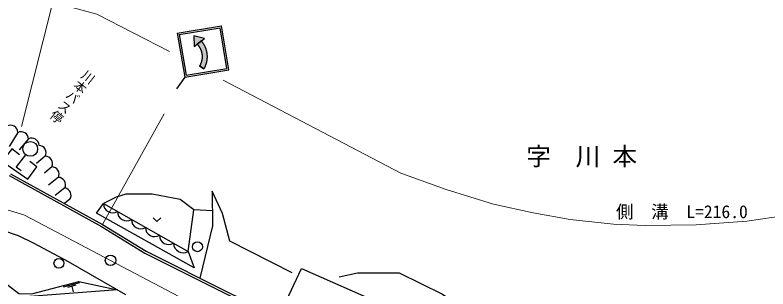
# Model space of a CAD drawing. Units: millimetres, scale not verified. Extents: x 40000 to 680000, y 20000 to 380000.
# Drawn here: x 149796 to 256710, y 280750 to 319678 of the extents above; entities that cross this region are included whole.
import ezdxf
from ezdxf.enums import TextEntityAlignment as Align

# ---------------------------------------------------------------- set-up
doc = ezdxf.new("R2010")
doc.units = ezdxf.units.MM
doc.header["$LTSCALE"] = 1000
doc.linetypes.add('CHAIN', pattern=[18.5, 12, -1.5, 3.5, -1.5])
for name, color, linetype, lineweight in [('M-BGD', 7, 'Continuous', 25), ('M-BMK', 2, 'CHAIN', 13), ('M-BMK-SRVR', 3, 'Continuous', 25), ('M-STR-HTXT', 7, 'Continuous', 13), ('M-STR-STRC', 7, 'Continuous', 25)]:
    doc.layers.add(name, color=color, linetype=linetype, lineweight=lineweight)
doc.layers.add('M-BMK-HTXT', color=7, linetype='Continuous')
doc.styles.add('@ＭＳ ゴシック', font='')
doc.styles.add('ＭＳ ゴシック', font='')
doc.styles.get('@ＭＳ ゴシック').set_extended_font_data('@MS Gothic')
doc.styles.get('ＭＳ ゴシック').set_extended_font_data('MS Gothic')

msp = doc.modelspace()

# ---------------------------------------------------------------- hatches: boundary and pattern name
at = {"layer": 'M-STR-STRC'}
for points in [[(176690, 316323), (175165, 316716), (175221, 315222), (175657, 315549), (176253, 315996)], [(175691, 315513), (175721, 315479), (175750, 315445), (175779, 315410), (175807, 315375), (175835, 315339), (175862, 315303), (175888, 315267), (175914, 315230), (175939, 315192), (175964, 315154), (175987, 315116), (176010, 315077), (176033, 315038), (176055, 314998), (176076, 314958), (176096, 314918), (176115, 314877), (176134, 314837), (176153, 314795), (176170, 314754), (176187, 314712), (176203, 314670), (176218, 314627), (176233, 314584), (176246, 314541), (176259, 314498), (176272, 314455), (176283, 314411), (176294, 314367), (176304, 314323), (176313, 314279), (176322, 314235), (176329, 314190), (176336, 314146), (176342, 314101), (176348, 314056), (176352, 314011), (176356, 313966), (176359, 313921), (176361, 313876), (176363, 313831), (176363, 313786), (176363, 313741), (176362, 313696), (176360, 313651), (176358, 313606), (176354, 313561), (176350, 313516), (176345, 313471), (176340, 313426), (176333, 313381), (176326, 313337), (176318, 313292), (176309, 313248), (176300, 313204), (176289, 313160), (176278, 313116), (176266, 313073), (176254, 313029), (176241, 312986), (176226, 312944), (176212, 312901), (176196, 312859), (176180, 312817), (176163, 312775), (176145, 312733), (176126, 312692), (176107, 312651), (176087, 312611), (176066, 312571), (176045, 312531), (176023, 312492), (176000, 312453), (176607, 312022), (176637, 312072), (176666, 312122), (176694, 312173), (176722, 312224), (176748, 312276), (176774, 312328), (176799, 312380), (176823, 312433), (176846, 312486), (176868, 312540), (176889, 312594), (176909, 312649), (176928, 312704), (176946, 312759), (176963, 312814), (176980, 312870), (176995, 312926), (177009, 312982), (177022, 313039), (177035, 313095), (177046, 313152), (177056, 313210), (177066, 313267), (177074, 313324), (177081, 313382), (177088, 313440), (177093, 313497), (177097, 313555), (177101, 313613), (177103, 313671), (177104, 313729), (177105, 313787), (177104, 313846), (177102, 313904), (177099, 313962), (177095, 314020), (177091, 314077), (177085, 314135), (177078, 314193), (177070, 314250), (177061, 314308), (177052, 314365), (177041, 314422), (177029, 314479), (177016, 314536), (177002, 314592), (176987, 314648), (176972, 314704), (176955, 314760), (176937, 314815), (176919, 314870), (176899, 314925), (176878, 314979), (176857, 315033), (176834, 315086), (176811, 315139), (176787, 315192), (176762, 315244), (176735, 315296), (176708, 315348), (176680, 315399), (176652, 315449), (176622, 315499), (176591, 315548), (176560, 315597), (176528, 315645), (176495, 315693), (176461, 315740), (176426, 315787), (176390, 315833), (176354, 315878), (176317, 315923), (176279, 315967), (176253, 315996), (175657, 315549)], [(177002, 314592), (176987, 314648), (176972, 314704), (176955, 314760), (176937, 314815), (176919, 314870), (176899, 314925), (176878, 314979), (176857, 315033), (176834, 315086), (176811, 315139), (176787, 315192), (176762, 315244), (176735, 315296), (176708, 315348), (176680, 315399), (176652, 315449), (176622, 315499), (176591, 315548), (176560, 315597), (176528, 315645), (176495, 315693), (176461, 315740), (176426, 315787), (176390, 315833), (176354, 315878), (176317, 315923), (176279, 315967), (176253, 315996), (175657, 315549), (175691, 315513), (175721, 315479), (175750, 315445), (175779, 315410), (175807, 315375), (175835, 315339), (175862, 315303), (175888, 315267), (175914, 315230), (175939, 315192), (175964, 315154), (175987, 315116), (176010, 315077), (176033, 315038), (176055, 314998), (176076, 314958), (176096, 314918), (176115, 314877), (176134, 314837), (176153, 314795), (176170, 314754), (176187, 314712), (176203, 314670), (176218, 314627), (176233, 314584), (176246, 314541), (176259, 314498), (176272, 314455), (176283, 314411), (176294, 314367), (176304, 314323), (176313, 314279), (176322, 314235), (176329, 314190), (176336, 314146), (176342, 314101), (176348, 314056), (176352, 314011), (176356, 313966), (176359, 313921), (176361, 313876), (176363, 313831), (176363, 313786), (176363, 313741), (176362, 313696), (176360, 313651), (176358, 313606), (176354, 313561), (176350, 313516), (176345, 313471), (176340, 313426), (176333, 313381), (176326, 313337), (176318, 313292), (176309, 313248), (176300, 313204), (176289, 313160), (176278, 313116), (176266, 313073), (176254, 313029), (176241, 312986), (176226, 312944), (176212, 312901), (176196, 312859), (176180, 312817), (176163, 312775), (176145, 312733), (176126, 312692), (176107, 312651), (176087, 312611), (176066, 312571), (176045, 312531), (176023, 312492), (176000, 312453), (176607, 312022), (176637, 312072), (176666, 312122), (176694, 312173), (176722, 312224), (176748, 312276), (176774, 312328), (176799, 312380), (176823, 312433), (176846, 312486), (176868, 312540), (176889, 312594), (176909, 312649), (176928, 312704), (176946, 312759), (176963, 312814), (176980, 312870), (176995, 312926), (177009, 312982), (177022, 313039), (177035, 313095), (177046, 313152), (177056, 313210), (177066, 313267), (177074, 313324), (177081, 313382), (177088, 313440), (177093, 313497), (177097, 313555), (177101, 313613), (177103, 313671), (177104, 313729), (177105, 313787), (177104, 313846), (177102, 313904), (177099, 313962), (177095, 314020), (177091, 314077), (177085, 314135), (177078, 314193), (177070, 314250), (177061, 314308), (177052, 314365), (177041, 314422), (177029, 314479), (177016, 314536)]]:
    msp.add_hatch(color=256, dxfattribs=at).paths.add_polyline_path(points)

# ---------------------------------------------------------------- linework, layer by layer
at = {"layer": 'M-BGD'}
for p, q in [((150192, 303001), (148957, 300982)), ((151703, 302081), (150384, 300522)), ((151301, 299831), (149961, 298118)), ((154091, 299626), (152832, 298594)), ((149961, 298118), (150661, 297570)), ((155019, 298120), (153958, 297211)), ((155947, 296614), (154542, 295512)), ((156876, 295114), (155470, 294012)), ((157585, 293498), (156811, 292891)), ((147875, 289147), (150248, 288338)), ((150248, 288338), (152470, 287265)), ((152470, 287265), (157325, 284658)), ((157325, 284658), (165464, 279981)), ((158955, 281617), (156634, 281005)), ((158426, 281271), (157265, 280965)), ((157845, 281118), (158052, 280332))]:
    msp.add_line(p, q, dxfattribs=at)
for points in [[(150437, 299826), (149331, 300673), (148005, 298887), (151616, 296346), (152887, 298095), (151892, 298887)], [(148978, 296859), (162048, 289608), (168235, 285845), (180162, 279855), (197483, 271510), (208339, 268376), (210880, 267599), (219924, 265317), (222478, 264673), (224232, 264260), (226115, 264028), (229766, 263537), (233247, 263311), (237652, 263059), (242213, 263070), (246247, 263117), (251167, 263390), (254886, 263796), (257191, 264174)], [(149163, 297134), (162214, 289894), (168395, 286134), (180308, 280151), (197601, 271819), (208433, 268692), (210969, 267917), (220004, 265637), (222556, 264993), (224290, 264586), (226158, 264355), (229799, 263866), (233267, 263640), (237661, 263389), (242211, 263400), (246236, 263447), (251140, 263719), (254842, 264123), (257141, 264500)], [(177820, 291869), (175201, 291985), (173238, 293482), (169282, 294235), (165514, 294235), (164154, 293788), (162341, 292873), (174376, 286051), (175201, 291985)], [(189136, 283038), (180317, 287525), (179249, 291482), (177805, 294662), (177832, 289718), (176042, 282293)], [(174376, 286051), (175225, 283752), (161356, 291511), (162341, 292873)], [(169418, 290869), (169948, 290338), (170478, 290869)], [(145702, 286084), (147083, 283431), (146559, 282998), (150342, 280117), (152192, 280050), (158874, 281812), (164348, 280623), (148157, 279385)], [(195817, 282481), (198404, 283039), (204341, 283065), (210481, 279996), (213667, 277774)]]:
    msp.add_lwpolyline(points, dxfattribs=at)
msp.add_lwpolyline([(202086, 278556), (199791, 272530), (195561, 274384), (195263, 273743), (189432, 276299), (189891, 277285), (187975, 278298), (190468, 283648)], close=True, dxfattribs=at)
for centre, radius in [((151948, 300658), 1050), ((175700, 286744), 700), ((156021, 284398), 700)]:
    msp.add_circle(centre, radius, dxfattribs=at)
for centre, radius, start, end in [((149132, 302959), 1061, 2.22314, 115.13374), ((150643, 302040), 1061, 2.22314, 115.13374), ((152154, 301120), 1061, 2.22314, 115.13374), ((153144, 300103), 1061, 333.2812, 86.19179), ((154056, 298565), 1061, 335.18684, 88.09744), ((154984, 297059), 1061, 335.18684, 88.09744), ((155912, 295553), 1061, 335.18684, 88.09744), ((156693, 294068), 1061, 327.16896, 80.07955), ((163657, 292879), 1317, 179.89804, 300.71542), ((165647, 291753), 1317, 179.89804, 300.71542), ((167635, 290627), 1317, 179.89804, 300.71542), ((169622, 289500), 1317, 179.89804, 300.71542), ((171612, 288375), 1317, 179.89804, 300.71542), ((173704, 287309), 1426, 182.39862, 298.10438)]:
    msp.add_arc(centre, radius, start, end, dxfattribs=at)
at = {"layer": 'M-BMK'}
msp.add_lwpolyline([(146585, 292625), (151050, 291262), (153022, 290248), (163357, 284813), (178589, 276758), (185743, 272931), (190578, 270624), (194886, 268889), (204045, 265509), (209396, 263961), (216330, 262334), (221446, 261393), (227479, 260567), (235623, 259753), (242492, 259583), (250115, 259801), (254609, 260175), (257576, 260532)], dxfattribs=at)
at = {"layer": 'M-BMK-SRVR'}
msp.add_circle((163357, 284813), 750, dxfattribs=at)
msp.add_circle((163357, 284813), 750, dxfattribs=at)
at = {"layer": 'M-STR-HTXT'}
for p, q in [((150729, 303850), (155314, 322234)), ((162214, 289894), (170949, 305627))]:
    msp.add_line(p, q, dxfattribs=at)
for points in [[(155130, 321497), (161392, 319812), (171741, 314483)], [(179365, 310421), (204587, 297202), (211005, 294869), (217715, 292780), (223356, 291565), (228607, 290642), (234756, 289949), (239278, 289755), (246522, 289852), (253718, 290387), (261498, 291504)]]:
    msp.add_lwpolyline(points, dxfattribs=at)
at = {"layer": 'M-STR-STRC'}
for p, q in [((172836, 317106), (179112, 318161)), ((173124, 316901), (178907, 317873)), ((179879, 312090), (178907, 317873)), ((180167, 311884), (179112, 318161)), ((172836, 317106), (173891, 310829)), ((173124, 316901), (174096, 311117)), ((176690, 316323), (175165, 316716)), ((175165, 316716), (175221, 315222)), ((175221, 315222), (176690, 316323)), ((176607, 312022), (176000, 312453)), ((173891, 310830), (180167, 311884)), ((174096, 311117), (179879, 312090)), ((173891, 310829), (172730, 309200))]:
    msp.add_line(p, q, dxfattribs=at)
for points in [[(176690, 316323), (175165, 316716), (175221, 315222)], [(176690, 316323), (175165, 316716), (175221, 315222)], [(176253, 315996), (176690, 316323), (175165, 316716), (175221, 315222), (175657, 315549)], [(176253, 315996), (175657, 315549), (175660, 315546), (175691, 315513), (175721, 315479), (175750, 315445), (175779, 315410), (175807, 315375), (175835, 315339), (175862, 315303), (175888, 315267), (175914, 315230), (175939, 315192), (175964, 315154), (175987, 315116), (176010, 315077), (176033, 315038), (176055, 314998), (176076, 314958), (176096, 314918), (176115, 314877), (176134, 314837), (176153, 314795), (176170, 314754), (176187, 314712), (176203, 314670), (176218, 314627), (176233, 314584), (176246, 314541), (176259, 314498), (176272, 314455), (176283, 314411), (176294, 314367), (176304, 314323), (176313, 314279), (176322, 314235), (176329, 314190), (176336, 314146), (176342, 314101), (176348, 314056), (176352, 314011), (176356, 313966), (176359, 313921), (176361, 313876), (176363, 313831), (176363, 313786), (176363, 313741), (176362, 313696), (176360, 313651), (176358, 313606), (176354, 313561), (176350, 313516), (176345, 313471), (176340, 313426), (176333, 313381), (176326, 313337), (176318, 313292), (176309, 313248), (176300, 313204), (176289, 313160), (176278, 313116), (176266, 313073), (176254, 313029), (176241, 312986), (176226, 312944), (176212, 312901), (176196, 312859), (176180, 312817), (176163, 312775), (176145, 312733), (176126, 312692), (176107, 312651), (176087, 312611), (176066, 312571), (176045, 312531), (176023, 312492), (176000, 312453), (176607, 312022), (176637, 312072), (176666, 312122), (176694, 312173), (176722, 312224), (176748, 312276), (176774, 312328), (176799, 312380), (176823, 312433), (176846, 312486), (176868, 312540), (176889, 312594), (176909, 312649), (176928, 312704), (176946, 312759), (176963, 312814), (176980, 312870), (176995, 312926), (177009, 312982), (177022, 313039), (177035, 313095), (177046, 313152), (177056, 313210), (177066, 313267), (177074, 313324), (177081, 313382), (177088, 313440), (177093, 313497), (177097, 313555), (177101, 313613), (177103, 313671), (177104, 313729), (177105, 313787), (177104, 313846), (177102, 313904), (177099, 313962), (177095, 314020), (177091, 314077), (177085, 314135), (177078, 314193), (177070, 314250), (177061, 314308), (177052, 314365), (177041, 314422), (177029, 314479), (177016, 314536), (177002, 314592), (176987, 314648), (176972, 314704), (176955, 314760), (176937, 314815), (176919, 314870), (176899, 314925), (176878, 314979), (176857, 315033), (176834, 315086), (176811, 315139), (176787, 315192), (176762, 315244), (176735, 315296), (176708, 315348), (176680, 315399), (176652, 315449), (176622, 315499), (176591, 315548), (176560, 315597), (176528, 315645), (176495, 315693), (176461, 315740), (176426, 315787), (176390, 315833), (176354, 315878), (176317, 315923), (176279, 315967)]]:
    msp.add_lwpolyline(points, close=True, dxfattribs=at)

# ---------------------------------------------------------------- texts
at = {"layer": 'M-BMK-HTXT', "style": '@ＭＳ ゴシック'}
msp.add_text('川本バス停', height=1320, rotation=231.958, dxfattribs=at).set_placement((160714, 311599), align=Align.MIDDLE_LEFT)
at = {"layer": 'M-BMK-HTXT', "style": 'ＭＳ ゴシック'}
msp.add_text('字  川 本', height=2566, dxfattribs=at).set_placement((222397, 297542), align=Align.BOTTOM_LEFT)
at = {"layer": 'M-STR-HTXT', "style": 'ＭＳ ゴシック'}
msp.add_text('側  溝  L=216.0', height=1833, dxfattribs=at).set_placement((244488, 290263), align=Align.BOTTOM_CENTER)

doc.saveas('drawing.dxf')
